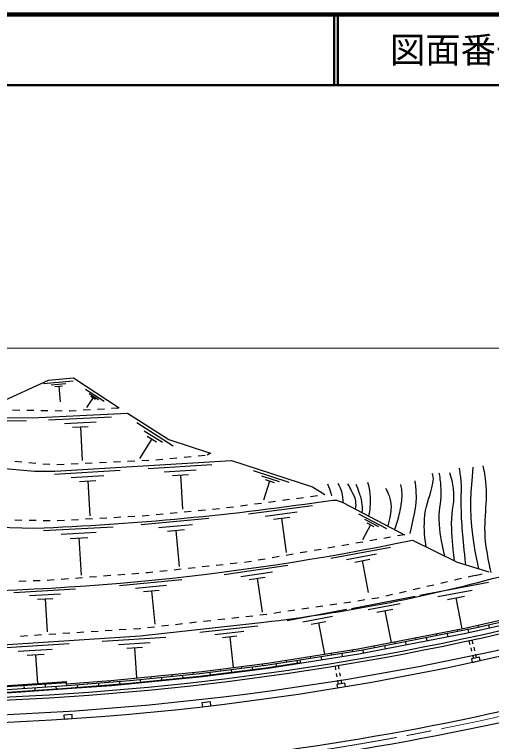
# Model space of a CAD drawing. Units: millimetres, scale not verified. Extents: x 40000 to 680000, y 20000 to 380000.
# Drawn here: x 463525 to 530984, y 277245 to 380000 of the extents above; entities that cross this region are included whole.
import ezdxf
from ezdxf.enums import TextEntityAlignment as Align

# ---------------------------------------------------------------- set-up
doc = ezdxf.new("R2010")
doc.units = ezdxf.units.MM
doc.header["$LTSCALE"] = 1000
doc.linetypes.add('CHAIN', pattern=[18.5, 12, -1.5, 3.5, -1.5])
for name, color, linetype, lineweight in [('M-BGD', 7, 'Continuous', 25), ('M-BMK', 2, 'CHAIN', 13), ('M-STR-HTXT', 7, 'Continuous', 13), ('M-STR-STRD', 7, 'Continuous', 25), ('M-TTL', 2, 'Continuous', 140), ('M-TTL-LINE', 7, 'Continuous', 50)]:
    doc.layers.add(name, color=color, linetype=linetype, lineweight=lineweight)
doc.layers.add('M-TTL-TXT', color=7, linetype='Continuous')
doc.styles.add('ＭＳ ゴシック', font='')
doc.styles.get('ＭＳ ゴシック').set_extended_font_data('MS Gothic')

msp = doc.modelspace()

# ---------------------------------------------------------------- linework, layer by layer
at = {"layer": 'M-BGD'}
for p, q in [((459258, 324161), (468318, 328309)), ((467625, 327842), (471807, 328240)), ((468318, 328309), (471874, 328648)), ((468697, 327662), (470788, 327861)), ((471874, 328648), (478308, 324415)), ((469246, 327433), (470292, 327533)), ((469769, 327483), (469981, 325253)), ((473560, 327060), (476183, 325334)), ((474641, 325847), (473721, 324449)), ((474100, 326454), (475412, 325591)), ((474313, 326063), (474969, 325632)), ((463258, 324102), (464258, 324087)), ((465258, 324073), (466258, 324058)), ((467257, 324043), (468257, 324029)), ((469257, 324014), (470257, 323999)), ((471257, 323985), (471391, 323983)), ((471391, 323983), (472255, 324037)), ((473253, 324099), (474251, 324161)), ((475250, 324224), (476248, 324286)), ((477246, 324348), (478244, 324411)), ((456634, 323060), (466032, 322975)), ((457454, 322653), (465204, 322583)), ((466032, 322975), (479494, 323653)), ((468309, 322689), (477256, 323140)), ((479494, 323653), (485336, 319927)), ((470576, 322206), (475049, 322431)), ((471724, 321665), (473961, 321778)), ((472843, 321722), (473083, 316950)), ((480806, 322341), (485963, 319053)), ((481876, 321175), (484455, 319531)), ((482946, 320009), (481192, 317259)), ((482301, 320421), (483591, 319598)), ((485336, 319927), (491262, 317980)), ((487498, 317431), (488494, 317521)), ((489490, 317611), (490486, 317702)), ((491262, 317980), (490754, 317726)), ((448252, 317049), (466370, 315440)), ((463554, 316853), (464550, 316767)), ((465546, 316680), (466543, 316594)), ((467539, 316507), (468535, 316421)), ((469249, 315440), (494226, 316964)), ((471530, 316476), (472529, 316523)), ((473528, 316571), (474527, 316618)), ((475526, 316665), (476525, 316712)), ((477523, 316759), (478522, 316806)), ((479521, 316853), (480520, 316900)), ((481519, 316947), (482518, 316994)), ((483515, 317069), (484511, 317160)), ((485507, 317250), (486503, 317340)), ((494226, 316964), (505656, 313239)), ((469160, 315034), (478444, 315600)), ((469532, 316382), (470531, 316429)), ((482412, 315842), (491446, 316394)), ((484708, 315378), (489224, 315654)), ((497288, 315545), (502346, 313897)), ((466370, 315440), (469249, 315440)), ((471518, 314556), (476161, 314840)), ((485874, 314845), (488132, 314982)), ((487003, 314914), (487297, 310096)), ((498442, 314796), (500971, 313972)), ((472717, 314008), (475038, 314150)), ((473877, 314079), (474179, 309127)), ((499597, 314047), (498718, 311349)), ((498965, 314253), (500229, 313841)), ((505656, 313239), (507434, 312138)), ((501433, 311344), (502425, 311475)), ((503416, 311607), (504407, 311738)), ((505399, 311869), (506390, 312000)), ((507382, 312131), (507434, 312138)), ((508534, 311376), (509042, 311376)), ((509042, 311376), (509974, 311037)), ((493502, 310295), (494494, 310426)), ((495485, 310558), (496477, 310689)), ((496606, 309414), (505694, 310601)), ((497468, 310820), (498459, 310951)), ((499451, 311082), (500442, 311213)), ((509974, 311037), (518694, 306465)), ((483549, 309338), (484544, 309433)), ((485540, 309527), (486535, 309622)), ((487531, 309716), (488526, 309811)), ((489522, 309905), (490517, 310000)), ((491513, 310094), (492508, 310189)), ((498957, 309105), (503501, 309699)), ((512165, 309437), (516132, 307357)), ((463578, 308550), (464578, 308535)), ((465578, 308521), (466577, 308507)), ((467577, 308492), (468577, 308478)), ((469577, 308467), (470575, 308523)), ((471574, 308580), (472572, 308636)), ((473571, 308692), (474569, 308749)), ((475568, 308805), (476566, 308861)), ((477564, 308918), (478563, 308974)), ((479561, 309031), (480560, 309087)), ((481434, 307919), (491025, 308791)), ((481558, 309149), (482553, 309244)), ((500172, 308647), (502444, 308944)), ((501308, 308796), (501942, 303949)), ((513018, 308653), (515001, 307613)), ((439954, 307989), (466370, 307397)), ((467640, 307066), (477498, 307606)), ((483890, 307498), (488685, 307933)), ((513871, 307868), (512762, 305752)), ((513375, 308128), (514367, 307608)), ((470141, 306544), (475070, 306814)), ((485147, 306967), (487544, 307185)), ((486346, 307076), (486811, 301961)), ((518694, 306465), (517709, 306293)), ((471409, 305954), (473874, 306089)), ((472641, 306022), (472930, 300764)), ((512784, 305434), (511798, 305262)), ((514754, 305778), (513769, 305606)), ((516724, 306122), (515739, 305950)), ((519795, 305703), (526145, 302571)), ((506873, 304403), (505888, 304231)), ((508843, 304747), (507858, 304575)), ((508269, 303149), (516723, 304724)), ((510813, 305091), (509828, 304919)), ((500962, 303372), (499977, 303200)), ((502932, 303716), (501947, 303544)), ((504903, 304060), (503917, 303888)), ((510487, 302979), (514714, 303767)), ((493048, 302232), (492054, 302125)), ((493190, 300866), (502173, 302143)), ((495036, 302447), (494042, 302340)), ((496672, 302624), (496031, 302555)), ((497022, 302685), (496672, 302624)), ((498992, 303029), (498007, 302857)), ((511649, 302612), (513763, 303006)), ((512706, 302809), (513546, 298300)), ((526145, 302571), (530632, 301216)), ((482430, 301085), (482111, 301061)), ((483106, 301158), (482430, 301085)), ((485094, 301373), (484100, 301266)), ((487083, 301588), (486088, 301480)), ((489071, 301803), (488077, 301695)), ((491060, 302017), (490065, 301910)), ((495521, 300586), (500012, 301225)), ((530620, 301213), (530632, 301216)), ((469148, 300076), (468151, 300000)), ((471142, 300227), (470145, 300152)), ((473137, 300379), (472139, 300303)), ((475131, 300530), (474134, 300455)), ((477125, 300682), (476128, 300606)), ((479119, 300833), (478122, 300758)), ((478364, 299278), (487189, 300147)), ((481114, 300985), (480116, 300909)), ((496729, 300147), (498975, 300466)), ((497852, 300307), (498533, 295515)), ((526736, 300257), (525762, 300032)), ((528685, 300708), (527711, 300483)), ((528685, 300708), (529653, 300960)), ((465153, 299897), (464153, 299867)), ((467152, 299957), (466153, 299927)), ((480628, 298907), (485040, 299341)), ((520851, 297908), (530581, 299766)), ((522839, 299355), (521865, 299130)), ((524788, 299806), (523814, 299581)), ((463445, 298323), (472170, 298804)), ((465658, 297862), (470021, 298102)), ((481789, 298427), (483995, 298644)), ((482892, 298536), (483355, 293829)), ((516994, 298003), (516020, 297778)), ((518942, 298454), (517968, 298228)), ((520891, 298905), (519917, 298679)), ((523407, 297724), (528272, 298653)), ((466781, 297340), (468962, 297460)), ((467872, 297400), (468128, 292746)), ((511164, 296058), (520210, 297786)), ((513070, 297244), (512081, 297098)), ((514828, 297502), (514059, 297389)), ((515045, 297552), (514828, 297502)), ((524747, 297307), (527180, 297772)), ((525963, 297540), (526799, 293163)), ((505155, 296081), (504166, 295935)), ((507134, 296371), (506144, 296226)), ((509112, 296662), (508123, 296517)), ((511091, 296953), (510102, 296808)), ((513541, 295887), (518064, 296751)), ((543878, 296774), (529116, 293369)), ((529602, 292328), (548212, 296650)), ((529701, 291903), (548329, 296229)), ((497233, 294969), (496239, 294858)), ((498684, 295130), (498227, 295079)), ((499219, 295209), (498684, 295130)), ((501197, 295499), (500208, 295354)), ((502096, 294327), (510502, 295932)), ((503176, 295790), (502187, 295645)), ((504304, 294167), (508508, 294970)), ((514787, 295500), (517048, 295932)), ((515918, 295716), (516776, 291223)), ((527227, 293246), (534927, 295002)), ((481272, 292157), (498798, 294104)), ((489282, 294085), (488288, 293975)), ((491270, 294306), (490276, 294196)), ((493258, 294527), (492264, 294417)), ((495246, 294748), (494252, 294638)), ((505462, 293808), (507564, 294209)), ((506513, 294008), (507359, 289578)), ((527371, 292561), (535084, 294320)), ((477340, 292938), (476342, 292874)), ((479336, 293067), (478338, 293002)), ((481181, 293185), (480334, 293131)), ((481331, 293202), (481181, 293185)), ((483319, 293423), (482325, 293312)), ((485307, 293644), (484313, 293533)), ((487294, 293865), (486301, 293754)), ((489722, 292693), (497955, 293608)), ((512120, 290322), (527227, 293246)), ((529095, 293365), (512787, 290145)), ((526118, 293075), (526175, 292788)), ((527647, 293079), (527724, 292687)), ((529056, 293663), (529124, 293371)), ((530585, 293708), (530675, 293318)), ((452316, 290294), (481272, 292157)), ((465365, 292168), (464367, 292104)), ((467361, 292296), (466363, 292232)), ((469357, 292425), (468359, 292360)), ((471352, 292553), (470354, 292489)), ((473348, 292681), (472350, 292617)), ((475344, 292810), (474346, 292746)), ((475929, 291412), (484940, 291992)), ((491841, 292373), (495958, 292830)), ((492931, 291938), (494990, 292167)), ((493961, 292053), (494444, 287701)), ((512240, 289633), (527371, 292561)), ((520234, 291901), (520289, 291626)), ((521760, 291917), (521838, 291524)), ((523176, 292488), (523232, 292207)), ((524703, 292498), (524781, 292106)), ((461590, 290490), (471244, 291111)), ((478221, 290956), (482726, 291246)), ((517291, 291323), (517345, 291045)), ((518817, 291336), (518894, 290943)), ((527798, 291490), (527934, 290956)), ((528219, 291580), (528349, 291046)), ((464045, 290001), (468872, 290312)), ((479386, 290428), (481639, 290573)), ((480512, 290501), (480787, 286229)), ((499293, 288318), (512120, 290322)), ((512844, 290156), (503898, 288740)), ((511262, 290188), (511306, 289912)), ((512787, 290147), (512850, 289752)), ((514345, 290753), (514402, 290464)), ((515874, 290755), (515951, 290362)), ((528056, 290471), (528179, 289987)), ((528468, 290560), (528586, 290075)), ((465293, 289435), (467706, 289591)), ((466500, 289513), (466762, 285435)), ((499392, 287625), (512240, 289633)), ((505332, 289271), (505379, 288974)), ((506861, 289209), (506924, 288814)), ((508295, 289741), (508343, 289443)), ((509824, 289678), (509887, 289283)), ((529297, 289155), (528143, 288905)), ((528143, 288905), (528246, 288429)), ((528302, 289502), (528437, 288969)), ((528705, 289589), (528835, 289055)), ((529400, 288679), (529297, 289155)), ((499060, 287986), (489698, 286806)), ((490047, 287141), (499293, 288318)), ((495595, 287851), (495633, 287554)), ((497121, 287741), (497171, 287345)), ((498572, 288227), (498609, 287929)), ((503904, 288741), (499053, 287986)), ((503960, 288345), (499085, 287586)), ((500506, 288212), (500568, 287817)), ((501943, 288732), (501988, 288443)), ((503470, 288673), (503532, 288278)), ((503898, 288740), (503960, 288345)), ((508857, 287909), (508947, 287368)), ((509319, 287985), (509412, 287445)), ((528246, 288429), (529400, 288679)), ((477163, 285872), (490047, 287141)), ((489727, 286808), (479824, 285833)), ((485755, 286719), (485784, 286420)), ((488740, 287013), (488770, 286714)), ((499085, 287586), (489730, 286407)), ((490126, 286446), (499392, 287625)), ((491168, 286991), (491218, 286594)), ((492619, 287476), (492656, 287179)), ((494144, 287366), (494194, 286970)), ((509030, 286875), (509113, 286382)), ((509497, 286952), (509582, 286459)), ((467473, 285479), (470880, 285709)), ((470883, 285409), (470880, 285709)), ((470883, 285409), (477163, 285872)), ((479843, 285835), (470905, 285110)), ((476861, 285858), (476882, 285595)), ((477223, 285175), (490126, 286446)), ((478377, 285716), (478409, 285317)), ((489730, 286407), (479852, 285434)), ((480896, 286240), (480896, 286238)), ((481306, 285979), (481345, 285581)), ((482769, 286425), (482798, 286126)), ((484291, 286273), (484330, 285875)), ((487277, 286567), (487316, 286169)), ((509195, 285889), (509286, 285347)), ((509667, 285966), (509760, 285426)), ((458649, 284929), (467473, 285479)), ((470893, 285510), (460391, 284804)), ((470920, 285111), (460404, 284403)), ((470947, 284712), (460417, 284003)), ((460544, 284009), (470947, 284712)), ((464853, 285104), (464880, 284705)), ((466336, 285412), (466350, 285204)), ((466376, 284805), (466403, 284406)), ((467846, 285305), (467873, 284906)), ((469329, 285608), (469343, 285406)), ((469370, 285007), (469397, 284607)), ((470839, 285506), (470866, 285107)), ((479852, 285434), (470934, 284711)), ((470934, 284711), (477223, 285175)), ((472397, 285231), (472429, 284832)), ((473869, 285629), (473892, 285352)), ((473924, 284953), (473924, 284953)), ((475387, 285473), (475419, 285075)), ((476914, 285196), (476914, 285196)), ((510237, 285505), (509114, 285318)), ((509114, 285318), (509198, 284815)), ((509198, 284815), (510320, 285001)), ((510320, 285001), (510237, 285505)), ((466826, 284435), (466826, 284433)), ((491225, 282836), (490032, 282698)), ((490032, 282698), (490095, 282154)), ((491288, 282293), (491225, 282836)), ((490095, 282154), (491288, 282293)), ((471654, 281049), (470499, 280973)), ((470499, 280973), (470536, 280408)), ((471691, 280484), (471654, 281049)), ((470536, 280408), (471691, 280484))]:
    msp.add_line(p, q, dxfattribs=at)
for centre, radius, start, end in [((451644, 688802), 381689, 272.21113, 278.5718), ((448611, 646769), 348415, 268.86875, 281.789), ((472009, 522666), 230127, 276.68475, 285.15102), ((445171, 676741), 394013, 269.29066, 282.38833), ((445171, 676741), 393576, 269.29066, 282.38833)]:
    msp.add_arc(centre, radius, start, end, dxfattribs=at)
for points, knots in [([(526399, 315863), (526556, 314957), (526589, 314680), (526653, 313916), (526747, 312796), (526637, 312162), (526653, 311037), (526703, 307585), (526894, 306413), (527302, 302221)], [0, 0, 0, 0, 1, 1, 1, 2, 2, 2, 3, 3, 3, 3]), ([(528346, 316033), (528042, 312180), (527868, 310911), (528177, 307651), (528401, 305289), (528549, 304390), (529166, 301659)], [0, 0, 0, 0, 1, 1, 1, 2, 2, 2, 2]), ([(529786, 316202), (529937, 315498), (529951, 315275), (530040, 314678), (530608, 310850), (529620, 308597), (530209, 304772), (530430, 303340), (530495, 302793), (530913, 301130)], [0, 0, 0, 0, 1, 1, 1, 2, 2, 2, 3, 3, 3, 3]), ([(521737, 304745), (521486, 306758), (521398, 307504), (521573, 309259), (521752, 311055), (522396, 311964), (522674, 313747), (522745, 314204), (522857, 314507), (522674, 314932), (522644, 315000), (522635, 315035), (522589, 315101)], [0, 0, 0, 0, 1, 1, 1, 2, 2, 2, 3, 3, 3, 4, 4, 4, 4]), ([(524383, 303440), (523870, 305805), (523662, 306603), (523605, 308667), (523558, 310356), (523971, 311299), (523859, 312985), (523802, 313848), (523779, 314176), (523605, 315186)], [0, 0, 0, 0, 1, 1, 1, 2, 2, 2, 3, 3, 3, 3]), ([(525044, 315271), (525360, 314266), (525418, 313889), (525552, 312985), (525834, 311085), (525280, 309995), (525298, 308074), (525318, 306000), (525419, 305249), (525720, 302780)], [0, 0, 0, 0, 1, 1, 1, 2, 2, 2, 3, 3, 3, 3]), ([(507799, 313685), (508030, 313046), (508102, 312874), (508257, 312342), (508299, 312198), (508314, 312151), (508360, 311973)], [0, 0, 0, 0, 1, 1, 1, 2, 2, 2, 2]), ([(509275, 313730), (509484, 313352), (509551, 313221), (509674, 312874), (509814, 312478), (509854, 312241), (509910, 311826), (509951, 311519), (509961, 311406), (509974, 311037)], [0, 0, 0, 0, 1, 1, 1, 2, 2, 2, 3, 3, 3, 3]), ([(511774, 310094), (511838, 310580), (511845, 310784), (511785, 311220), (511701, 311817), (511465, 312106), (511209, 312652), (511016, 313063), (510944, 313204), (510678, 313685)], [0, 0, 0, 0, 1, 1, 1, 2, 2, 2, 3, 3, 3, 3]), ([(512716, 309600), (512748, 310127), (512743, 310311), (512700, 310763), (512635, 311438), (512491, 311804), (512272, 312445), (512119, 312891), (512058, 313050), (511829, 313567)], [0, 0, 0, 0, 1, 1, 1, 2, 2, 2, 3, 3, 3, 3]), ([(513467, 313907), (513664, 313136), (513724, 312881), (513792, 312209), (513866, 311481), (513864, 311063), (513792, 310335), (513745, 309861), (513722, 309687), (513611, 309131)], [0, 0, 0, 0, 1, 1, 1, 2, 2, 2, 3, 3, 3, 3]), ([(518102, 313577), (518204, 313153), (518234, 313014), (518271, 312646), (518314, 312218), (518310, 311973), (518271, 311545), (518201, 310781), (518115, 310357), (517955, 309606), (517752, 308655), (517632, 308325), (517265, 307214)], [0, 0, 0, 0, 1, 1, 1, 2, 2, 2, 3, 3, 3, 4, 4, 4, 4]), ([(520134, 314085), (520193, 313821), (520190, 313725), (520218, 313493), (520539, 310817), (520048, 309697), (519456, 306635)], [0, 0, 0, 0, 1, 1, 1, 2, 2, 2, 2]), ([(515985, 313069), (516267, 312636), (516331, 312414), (516493, 311969), (517065, 310400), (516671, 309492), (516345, 307697)], [0, 0, 0, 0, 1, 1, 1, 2, 2, 2, 2])]:
    msp.add_open_spline(points, degree=3, knots=knots, dxfattribs=at)
at = {"layer": 'M-BMK'}
for p, q in [((529193, 280134), (540538, 282674)), ((524282, 279118), (529193, 280134))]:
    msp.add_line(p, q, dxfattribs=at)
msp.add_arc((449783, 644930), 373321, 272.93806, 281.51114, dxfattribs=at)
at = {"layer": 'M-STR-HTXT'}
msp.add_line((313764, 332853), (548294, 332853), dxfattribs=at)
at = {"layer": 'M-STR-STRD'}
for centre, radius, start, end in [((444699, 685366), 404709, 268.93273, 284.79626), ((445293, 673653), 394054, 268.81455, 285.16186), ((439450, 712905), 442813, 276.4988, 285.30996), ((444484, 680654), 408691, 275.1525, 284.5356)]:
    msp.add_arc(centre, radius, start, end, dxfattribs=at)
at = {"layer": 'M-TTL'}
msp.add_line((680000, 380000), (40000, 380000), dxfattribs=at)
at = {"layer": 'M-TTL-LINE'}
for p, q in [((508747, 380000), (508747, 370000)), ((509247, 380000), (509247, 370000)), ((40000, 370000), (680000, 370000))]:
    msp.add_line(p, q, dxfattribs=at)

# ---------------------------------------------------------------- texts
at = {"layer": 'M-TTL-TXT', "style": 'ＭＳ ゴシック'}
msp.add_text('図面番号', height=3666, dxfattribs=at).set_placement((526622, 375000), align=Align.MIDDLE_CENTER)

doc.saveas('drawing.dxf')
